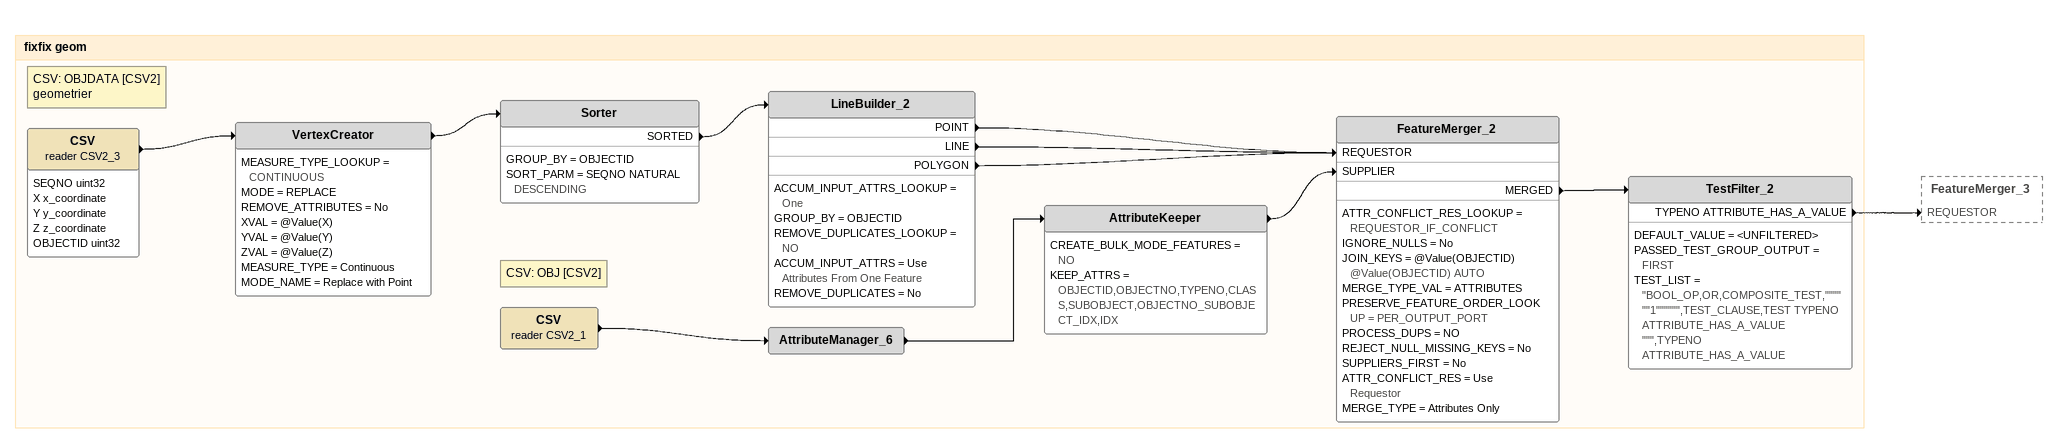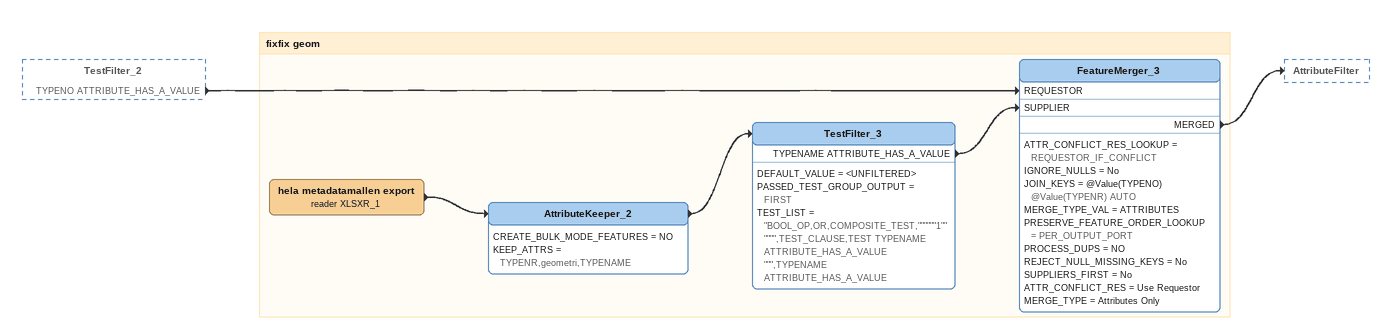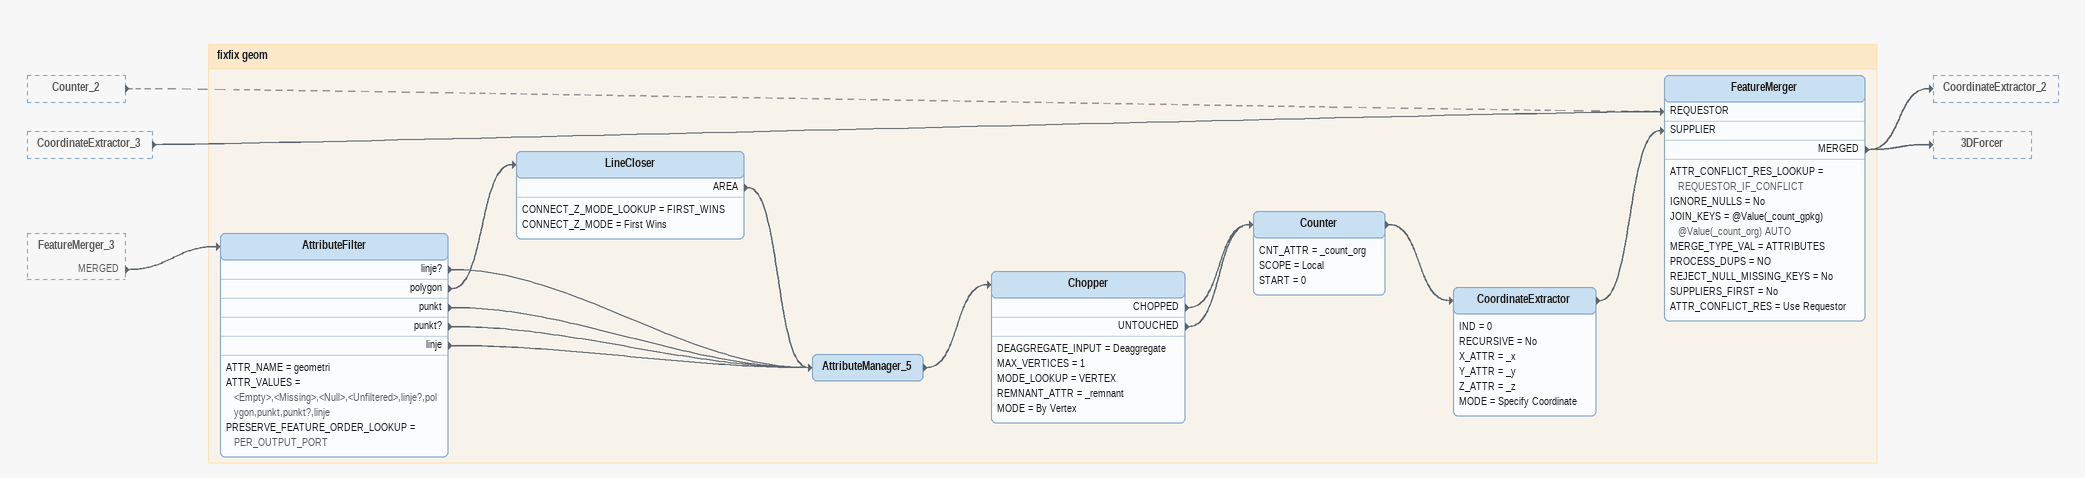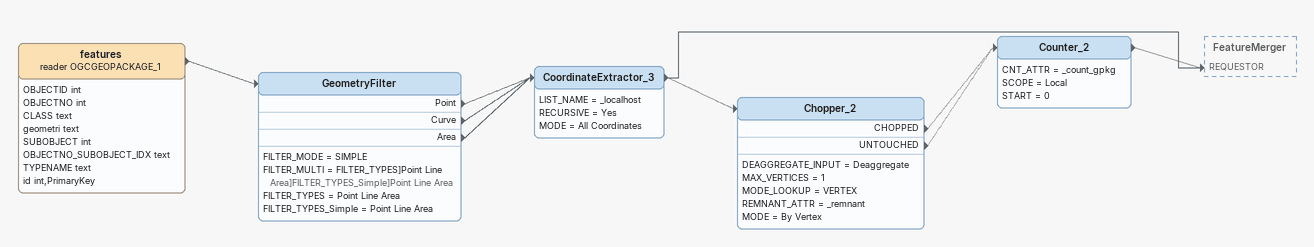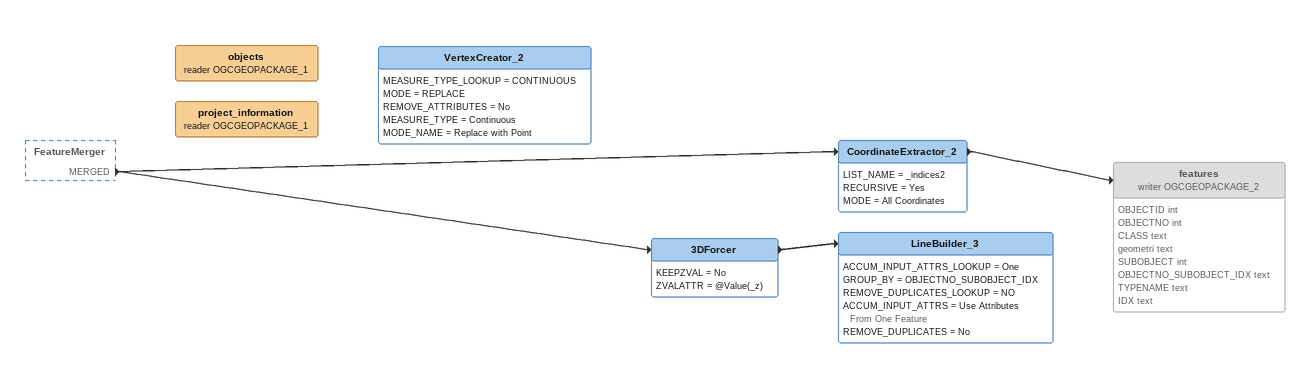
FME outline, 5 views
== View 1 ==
Bookmark: fixfix geom
Note: CSV: OBJDATA [CSV2] / geometrier
CSV (reader CSV2_3)
    attributes: SEQNO uint32, X x_coordinate, Y y_coordinate, Z z_coordinate, OBJECTID uint32
    -> VertexCreator
VertexCreator
    MEASURE_TYPE_LOOKUP = CONTINUOUS
    MODE = REPLACE
    REMOVE_ATTRIBUTES = No
    XVAL = @Value(X)
    YVAL = @Value(Y)
    ZVAL = @Value(Z)
    MEASURE_TYPE = Continuous
    MODE_NAME = Replace with Point
    -> Sorter
Sorter
    GROUP_BY = OBJECTID
    SORT_PARM = SEQNO NATURAL DESCENDING
    SORTED -> LineBuilder_2
LineBuilder_2
    ACCUM_INPUT_ATTRS_LOOKUP = One
    GROUP_BY = OBJECTID
    REMOVE_DUPLICATES_LOOKUP = NO
    ACCUM_INPUT_ATTRS = Use Attributes From One Feature
    REMOVE_DUPLICATES = No
    POINT -> FeatureMerger_2 [REQUESTOR]
    LINE -> FeatureMerger_2 [REQUESTOR]
    POLYGON -> FeatureMerger_2 [REQUESTOR]
Note: CSV: OBJ [CSV2]
CSV (reader CSV2_1)
    -> AttributeManager_6
AttributeManager_6
    -> AttributeKeeper
AttributeKeeper
    CREATE_BULK_MODE_FEATURES = NO
    KEEP_ATTRS = OBJECTID,OBJECTNO,TYPENO,CLASS,SUBOBJECT,OBJECTNO_SUBOBJECT_IDX,IDX
    -> FeatureMerger_2 [SUPPLIER]
FeatureMerger_2
    ATTR_CONFLICT_RES_LOOKUP = REQUESTOR_IF_CONFLICT
    IGNORE_NULLS = No
    JOIN_KEYS = @Value(OBJECTID) @Value(OBJECTID) AUTO
    MERGE_TYPE_VAL = ATTRIBUTES
    PRESERVE_FEATURE_ORDER_LOOKUP = PER_OUTPUT_PORT
    PROCESS_DUPS = NO
    REJECT_NULL_MISSING_KEYS = No
    SUPPLIERS_FIRST = No
    ATTR_CONFLICT_RES = Use Requestor
    MERGE_TYPE = Attributes Only
    MERGED -> TestFilter_2
TestFilter_2
    DEFAULT_VALUE = <UNFILTERED>
    PASSED_TEST_GROUP_OUTPUT = FIRST
    TEST_LIST = "BOOL_OP,OR,COMPOSITE_TEST,""""""1"""""",TEST_CLAUSE,TEST TYPENO ATTRIBUTE_HAS_A_VALUE """,TYPENO ATTRIBUTE_HAS_A_VALUE
    TYPENO ATTRIBUTE_HAS_A_VALUE -> FeatureMerger_3 [REQUESTOR]

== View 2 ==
TestFilter_2 [outside]
    TYPENO ATTRIBUTE_HAS_A_VALUE -> FeatureMerger_3 [REQUESTOR]

Bookmark: fixfix geom
hela metadatamallen export (reader XLSXR_1)
    -> AttributeKeeper_2
AttributeKeeper_2
    CREATE_BULK_MODE_FEATURES = NO
    KEEP_ATTRS = TYPENR,geometri,TYPENAME
    -> TestFilter_3
TestFilter_3
    DEFAULT_VALUE = <UNFILTERED>
    PASSED_TEST_GROUP_OUTPUT = FIRST
    TEST_LIST = "BOOL_OP,OR,COMPOSITE_TEST,""""""1"""""",TEST_CLAUSE,TEST TYPENAME ATTRIBUTE_HAS_A_VALUE """,TYPENAME ATTRIBUTE_HAS_A_VALUE
    TYPENAME ATTRIBUTE_HAS_A_VALUE -> FeatureMerger_3 [SUPPLIER]
FeatureMerger_3
    ATTR_CONFLICT_RES_LOOKUP = REQUESTOR_IF_CONFLICT
    IGNORE_NULLS = No
    JOIN_KEYS = @Value(TYPENO) @Value(TYPENR) AUTO
    MERGE_TYPE_VAL = ATTRIBUTES
    PRESERVE_FEATURE_ORDER_LOOKUP = PER_OUTPUT_PORT
    PROCESS_DUPS = NO
    REJECT_NULL_MISSING_KEYS = No
    SUPPLIERS_FIRST = No
    ATTR_CONFLICT_RES = Use Requestor
    MERGE_TYPE = Attributes Only
    MERGED -> AttributeFilter

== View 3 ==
Counter_2 [outside]
    -> FeatureMerger [REQUESTOR] [off]
CoordinateExtractor_3 [outside]
    -> FeatureMerger [REQUESTOR]
FeatureMerger_3 [outside]
    MERGED -> AttributeFilter

Bookmark: fixfix geom
AttributeFilter
    ATTR_NAME = geometri
    ATTR_VALUES = <Empty>,<Missing>,<Null>,<Unfiltered>,linje?,polygon,punkt,punkt?,linje
    PRESERVE_FEATURE_ORDER_LOOKUP = PER_OUTPUT_PORT
    linje? -> AttributeManager_5
    polygon -> LineCloser
    punkt -> AttributeManager_5
    punkt? -> AttributeManager_5
    linje -> AttributeManager_5
LineCloser
    CONNECT_Z_MODE_LOOKUP = FIRST_WINS
    CONNECT_Z_MODE = First Wins
    AREA -> AttributeManager_5
AttributeManager_5
    -> Chopper
Chopper
    DEAGGREGATE_INPUT = Deaggregate
    MAX_VERTICES = 1
    MODE_LOOKUP = VERTEX
    REMNANT_ATTR = _remnant
    MODE = By Vertex
    CHOPPED -> Counter
    UNTOUCHED -> Counter
Counter
    CNT_ATTR = _count_org
    SCOPE = Local
    START = 0
    -> CoordinateExtractor
CoordinateExtractor
    IND = 0
    RECURSIVE = No
    X_ATTR = _x
    Y_ATTR = _y
    Z_ATTR = _z
    MODE = Specify Coordinate
    -> FeatureMerger [SUPPLIER]
FeatureMerger
    ATTR_CONFLICT_RES_LOOKUP = REQUESTOR_IF_CONFLICT
    IGNORE_NULLS = No
    JOIN_KEYS = @Value(_count_gpkg) @Value(_count_org) AUTO
    MERGE_TYPE_VAL = ATTRIBUTES
    PROCESS_DUPS = NO
    REJECT_NULL_MISSING_KEYS = No
    SUPPLIERS_FIRST = No
    ATTR_CONFLICT_RES = Use Requestor
    MERGED -> CoordinateExtractor_2
    MERGED -> 3DForcer

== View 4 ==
features (reader OGCGEOPACKAGE_1)
    attributes: OBJECTID int, OBJECTNO int, CLASS text, geometri text, SUBOBJECT int, OBJECTNO_SUBOBJECT_IDX text, TYPENAME text, id int,PrimaryKey
    -> GeometryFilter
GeometryFilter
    FILTER_MODE = SIMPLE
    FILTER_MULTI = FILTER_TYPES]Point Line Area]FILTER_TYPES_Simple]Point Line Area
    FILTER_TYPES = Point Line Area
    FILTER_TYPES_Simple = Point Line Area
    Point -> CoordinateExtractor_3
    Curve -> CoordinateExtractor_3
    Area -> CoordinateExtractor_3
CoordinateExtractor_3
    LIST_NAME = _localhost
    RECURSIVE = Yes
    MODE = All Coordinates
    -> Chopper_2 [off]
    -> FeatureMerger [REQUESTOR]
Chopper_2
    DEAGGREGATE_INPUT = Deaggregate
    MAX_VERTICES = 1
    MODE_LOOKUP = VERTEX
    REMNANT_ATTR = _remnant
    MODE = By Vertex
    CHOPPED -> Counter_2 [off]
    UNTOUCHED -> Counter_2 [off]
Counter_2
    CNT_ATTR = _count_gpkg
    SCOPE = Local
    START = 0
    -> FeatureMerger [REQUESTOR] [off]

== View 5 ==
FeatureMerger [outside]
    MERGED -> CoordinateExtractor_2
    MERGED -> 3DForcer
CoordinateExtractor_2
    LIST_NAME = _indices2
    RECURSIVE = Yes
    MODE = All Coordinates
    -> features (writer OGCGEOPACKAGE_2)
features (writer OGCGEOPACKAGE_2) [off]
    attributes: OBJECTID int, OBJECTNO int, CLASS text, geometri text, SUBOBJECT int, OBJECTNO_SUBOBJECT_IDX text, TYPENAME text, IDX text
3DForcer
    KEEPZVAL = No
    ZVALATTR = @Value(_z)
    -> LineBuilder_3
LineBuilder_3
    ACCUM_INPUT_ATTRS_LOOKUP = One
    GROUP_BY = OBJECTNO_SUBOBJECT_IDX
    REMOVE_DUPLICATES_LOOKUP = NO
    ACCUM_INPUT_ATTRS = Use Attributes From One Feature
    REMOVE_DUPLICATES = No
objects (reader OGCGEOPACKAGE_1)
project_information (reader OGCGEOPACKAGE_1)
VertexCreator_2
    MEASURE_TYPE_LOOKUP = CONTINUOUS
    MODE = REPLACE
    REMOVE_ATTRIBUTES = No
    MEASURE_TYPE = Continuous
    MODE_NAME = Replace with Point
